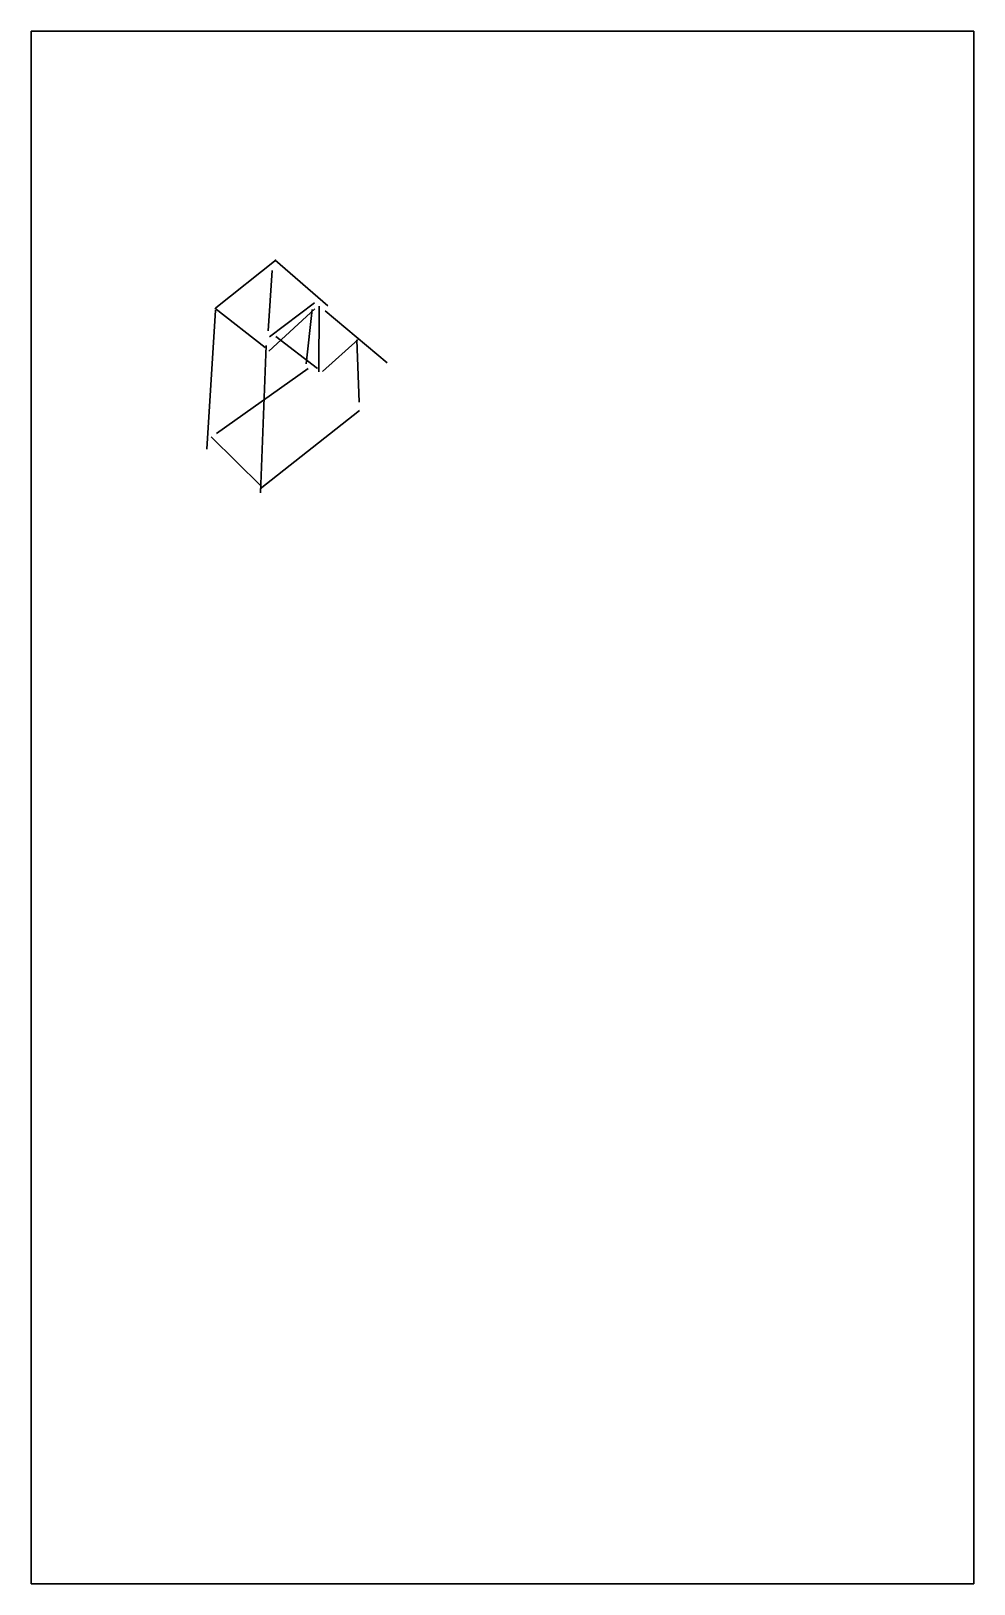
# Model space of a CAD drawing. Header units: millimetres. Extents: x -24 to 192, y 273 to 628.
import ezdxf

# ---------------------------------------------------------------- set-up
doc = ezdxf.new("R2010")
doc.units = ezdxf.units.MM
doc.layers.get('0').update_dxf_attribs({"lineweight": 30})
picture_1 = doc.add_image_def('image1.jpg', size_in_pixel=(1700, 2800))

msp = doc.modelspace()

# ---------------------------------------------------------------- linework, layer by layer
for p, q in [((18.75, 565.07), (32.57, 576.03)), ((31.67, 573.61), (30.71, 559.8)), ((32.34, 576), (44.36, 565.55)), ((31.03, 558.39), (41.34, 566.19)), ((42.31, 550.42), (42.37, 565.42)), ((16.66, 532.67), (18.67, 564.52)), ((18.52, 564.98), (30.04, 555.96)), ((30.85, 555.15), (41.44, 564.79)), ((40.77, 564.64), (39.42, 552.24)), ((43.74, 564.36), (58, 552.48)), ((32.44, 558.52), (41.98, 551.17)), ((30.28, 556.45), (28.93, 522.73)), ((43.18, 550.48), (51.34, 557.83)), ((51.01, 557.73), (51.52, 543.47)), ((18.88, 536.3), (39.87, 551.14)), ((28.86, 523.63), (51.65, 541.53)), ((17.66, 535.52), (29.12, 524.2))]:
    msp.add_line(p, q)

# ---------------------------------------------------------------- pictures from other files: only their frames are drawn
image = msp.add_image(picture_1, insert=(-23.57, 272.84), size_in_units=(215.9, 355.6))
image.dxf.flags = 7

doc.saveas('drawing.dxf')
